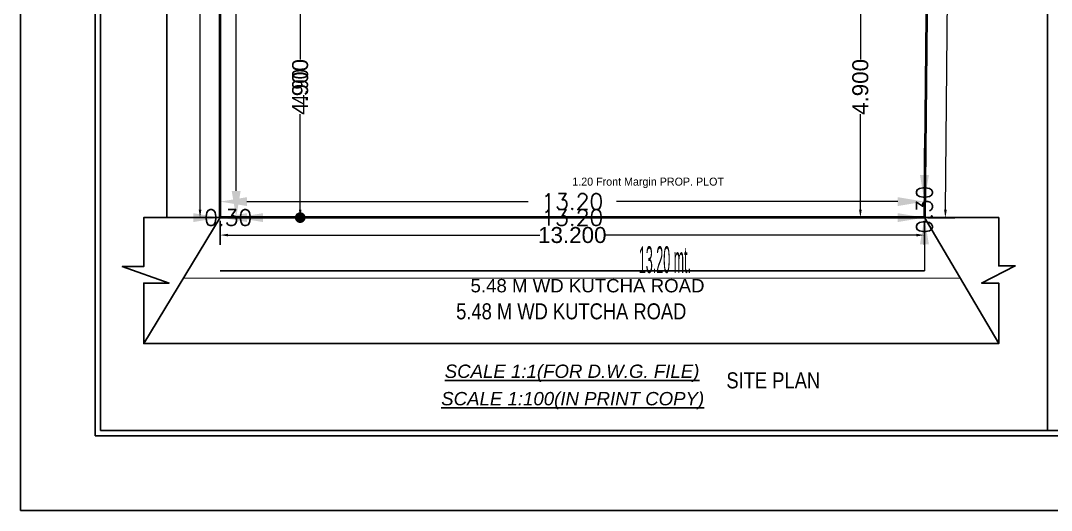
# Model space of a CAD drawing. Header units: metres. Extents: x 3538158.1 to 3538213.5, y 1101855 to 1101892.9.
# Drawn here: x 3538158.14 to 3538177.46, y 1101861.89 to 1101871.08 of the extents above; entities that cross this region are included whole.
import ezdxf
from ezdxf.enums import TextEntityAlignment as Align

# ---------------------------------------------------------------- set-up
doc = ezdxf.new("R2010")
doc.units = ezdxf.units.M
doc.header["$MEASUREMENT"] = 0
for name, color, linetype in [('_DIMENSIOND', 211, 'Continuous'), ('_DIMENSIONW', 210, 'Continuous'), ('_MainRoad', 20, 'Continuous'), ('_MarginLine', 253, 'Continuous'), ('_Plot', 7, 'Continuous'), ('_SitePlan', 50, 'Continuous'), ('DCR_AREATABLE', 7, 'Continuous'), ('DCR_FMARGIN_DIMENSION', 1, 'Continuous'), ('DCR_MARGIN', 253, 'Continuous'), ('DCR_MROAD', 20, 'Continuous'), ('DCR_NETPLOT', 145, 'Continuous'), ('DCR_NPDDIM', 211, 'Continuous'), ('DCR_NPWDIM', 210, 'Continuous'), ('DCR_SPLAN', 50, 'Continuous'), ('DCR_SPLOT', 7, 'Continuous'), ('DCR_SPLOT_DIMENSION', 7, 'Continuous')]:
    doc.layers.add(name, color=color, linetype=linetype)
doc.layers.add('_NETPLOT', color=145, linetype='Continuous', plot=False)
doc.styles.add('AutoDCRDim3Font', font='ARIALN.TTF')
doc.styles.add('AutoDCRFont', font='romans.shx')
doc.styles.add('PreDCRDim3Font', font='ARIALN.TTF')
doc.styles.add('PreDCRFont', font='ARIALN.TTF')
doc.styles.get("Standard").update_dxf_attribs({"font": 'arial.ttf'})
doc.dimstyles.new('DCR-PLOT-EXT', dxfattribs={"dimtxt": 0.3, "dimasz": 0.5, "dimexe": 0.5, "dimexo": 0.5, "dimgap": 0.25, "dimtad": 0, "dimdec": 3, "dimzin": 0, "dimdsep": 46, "dimtxsty": 'AutoDCRFont', "dimcen": 0.5, "dimdle": 0.1, "dimse1": 1, "dimse2": 1, "dimadec": 0, "dimazin": 0, "dimtfac": 1, "dimtix": 1, "dimtofl": 0, "dimtmove": 1, "dimatfit": 1, "dimfxl": 1, "dimtolj": 1, "dimtzin": 0, "dimlwd": 15, "dimarcsym": 0})
doc.dimstyles.new('DCR-PLOT-MARGIN', dxfattribs={"dimtxt": 0.3, "dimasz": 0.2, "dimexe": 0.25, "dimexo": 0.25, "dimgap": 0.25, "dimtad": 0, "dimzin": 0, "dimdsep": 46, "dimtxsty": 'AutoDCRDim3Font', "dimblk": 'DOT', "dimcen": 0.5, "dimdle": 0.1, "dimadec": 0, "dimazin": 0, "dimtfac": 1, "dimtix": 1, "dimtofl": 0, "dimtmove": 1, "dimatfit": 1, "dimfxl": 1, "dimtolj": 1, "dimtzin": 0, "dimlwd": 15, "dimarcsym": 0})
doc.dimstyles.new('PDCR-PLOT-INT', dxfattribs={"dimtxt": 0.3, "dimasz": 0.25, "dimexe": 0.25, "dimexo": 0.25, "dimgap": 0.25, "dimtad": 0, "dimzin": 0, "dimdsep": 46, "dimtxsty": 'PreDCRFont', "dimblk": 'OBLIQUE', "dimcen": 0.5, "dimdle": 0.1, "dimadec": 0, "dimazin": 0, "dimtfac": 1, "dimtix": 1, "dimtofl": 0, "dimtmove": 1, "dimatfit": 1, "dimfxl": 1, "dimtolj": 1, "dimtzin": 0, "dimlwd": 15, "dimarcsym": 0})

# ---------------------------------------------------------------- blocks, each defined once
blk = doc.blocks.new('*D4')
at = {"color": 0, "lineweight": -2, "transparency": 16777216}
for p, q in [((3538161.816, 1101885.233), (3538161.321, 1101885.233)), ((3538161.816, 1101867.383), (3538161.321, 1101867.383))]:
    blk.add_line(p, q, dxfattribs=at)
at = {"color": 0, "lineweight": 15, "transparency": 16777216}
for p, q in [((3538161.501, 1101885.083), (3538161.501, 1101876.916)), ((3538161.501, 1101867.533), (3538161.501, 1101875.7))]:
    blk.add_line(p, q, dxfattribs=at)
at = {"color": 0, "transparency": 16777216}
for points in [[(3538161.476, 1101885.083), (3538161.526, 1101885.083), (3538161.501, 1101885.233)], [(3538161.476, 1101867.533), (3538161.526, 1101867.533), (3538161.501, 1101867.383)]]:
    blk.add_solid(points, dxfattribs=at)
at = {"layer": 'Defpoints', "color": 0, "transparency": 16777216}
for p in [(3538161.878, 1101885.233), (3538161.501, 1101867.383), (3538161.878, 1101867.383)]:
    blk.add_point(p, dxfattribs=at)
at = {"color": 0, "transparency": 16777216, "insert": (3538161.501, 1101876.308), "char_height": 0.3, "attachment_point": 5, "rotation": 90}
blk.add_mtext('\\A1;17.850', dxfattribs=at)
blk = doc.blocks.new('*D5')
at = {"color": 0, "lineweight": -2, "transparency": 16777216}
for p, q in [((3538161.878, 1101867.32), (3538161.878, 1101866.875)), ((3538175.078, 1101867.32), (3538175.078, 1101866.875))]:
    blk.add_line(p, q, dxfattribs=at)
at = {"color": 0, "lineweight": 15, "transparency": 16777216}
for p, q in [((3538162.028, 1101867.055), (3538167.87, 1101867.055)), ((3538174.928, 1101867.055), (3538169.086, 1101867.055))]:
    blk.add_line(p, q, dxfattribs=at)
at = {"color": 0, "transparency": 16777216}
for points in [[(3538162.028, 1101867.08), (3538162.028, 1101867.03), (3538161.878, 1101867.055)], [(3538174.928, 1101867.08), (3538174.928, 1101867.03), (3538175.078, 1101867.055)]]:
    blk.add_solid(points, dxfattribs=at)
at = {"layer": 'Defpoints', "color": 0, "transparency": 16777216}
for p in [(3538161.878, 1101867.383), (3538175.078, 1101867.383), (3538175.078, 1101867.055)]:
    blk.add_point(p, dxfattribs=at)
at = {"color": 0, "transparency": 16777216, "insert": (3538168.478, 1101867.055), "char_height": 0.3, "attachment_point": 5}
blk.add_mtext('\\A1;13.200', dxfattribs=at)
blk = doc.blocks.new('*D6')
at = {"color": 0, "lineweight": -2, "transparency": 16777216}
for p, q in [((3538175.323, 1101885.691), (3538175.832, 1101885.686)), ((3538175.141, 1101867.382), (3538175.65, 1101867.377))]:
    blk.add_line(p, q, dxfattribs=at)
at = {"color": 0, "lineweight": 15, "transparency": 16777216}
for p, q in [((3538175.651, 1101885.538), (3538175.567, 1101877.142)), ((3538175.472, 1101867.529), (3538175.555, 1101875.926))]:
    blk.add_line(p, q, dxfattribs=at)
at = {"color": 0, "transparency": 16777216}
for points in [[(3538175.626, 1101885.538), (3538175.676, 1101885.538), (3538175.652, 1101885.688)], [(3538175.447, 1101867.529), (3538175.497, 1101867.529), (3538175.47, 1101867.379)]]:
    blk.add_solid(points, dxfattribs=at)
at = {"layer": 'Defpoints', "color": 0, "transparency": 16777216}
for p in [(3538175.26, 1101885.692), (3538175.078, 1101867.383), (3538175.47, 1101867.379)]:
    blk.add_point(p, dxfattribs=at)
at = {"color": 0, "transparency": 16777216, "insert": (3538175.561, 1101876.534), "char_height": 0.3, "attachment_point": 5, "rotation": 89.4301}
blk.add_mtext('\\A1;18.310', dxfattribs=at)
blk = doc.blocks.new('*D12')
at = {"color": 0, "lineweight": -2, "transparency": 16777216}
for p, q in [((3538163.441, 1101872.283), (3538163.558, 1101872.283)), ((3538163.316, 1101867.383), (3538163.198, 1101867.383))]:
    blk.add_line(p, q, dxfattribs=at)
at = {"color": 0, "lineweight": 15, "transparency": 16777216}
for p, q in [((3538163.378, 1101872.133), (3538163.378, 1101870.345)), ((3538163.378, 1101867.533), (3538163.378, 1101869.321))]:
    blk.add_line(p, q, dxfattribs=at)
at = {"color": 0, "transparency": 16777216}
for points in [[(3538163.353, 1101872.133), (3538163.403, 1101872.133), (3538163.378, 1101872.283)], [(3538163.353, 1101867.533), (3538163.403, 1101867.533), (3538163.378, 1101867.383)]]:
    blk.add_solid(points, dxfattribs=at)
at = {"layer": 'Defpoints', "color": 0, "transparency": 16777216}
for p in [(3538163.378, 1101872.283), (3538163.378, 1101867.383), (3538163.378, 1101867.383)]:
    blk.add_point(p, dxfattribs=at)
at = {"color": 0, "transparency": 16777216, "insert": (3538163.378, 1101869.833), "char_height": 0.3, "attachment_point": 5, "rotation": 90}
blk.add_mtext('\\A1;4.900', dxfattribs=at)
blk = doc.blocks.new('*D13')
at = {"color": 0, "lineweight": -2, "transparency": 16777216}
for p, q in [((3538173.816, 1101872.283), (3538173.698, 1101872.283)), ((3538173.816, 1101867.383), (3538173.698, 1101867.383))]:
    blk.add_line(p, q, dxfattribs=at)
at = {"color": 0, "lineweight": 15, "transparency": 16777216}
for p, q in [((3538173.878, 1101872.133), (3538173.878, 1101870.345)), ((3538173.878, 1101867.533), (3538173.878, 1101869.321))]:
    blk.add_line(p, q, dxfattribs=at)
at = {"color": 0, "transparency": 16777216}
for points in [[(3538173.853, 1101872.133), (3538173.903, 1101872.133), (3538173.878, 1101872.283)], [(3538173.853, 1101867.533), (3538173.903, 1101867.533), (3538173.878, 1101867.383)]]:
    blk.add_solid(points, dxfattribs=at)
at = {"layer": 'Defpoints', "color": 0, "transparency": 16777216}
for p in [(3538173.878, 1101872.283), (3538173.878, 1101867.383), (3538173.878, 1101867.383)]:
    blk.add_point(p, dxfattribs=at)
at = {"color": 0, "transparency": 16777216, "insert": (3538173.878, 1101869.833), "char_height": 0.3, "attachment_point": 5, "rotation": 90}
blk.add_mtext('\\A1;4.900', dxfattribs=at)
blk = doc.blocks.new('ADCR_MARGIN', base_point=(3538168.569, 1101876.537))
at = {"layer": '_MarginLine', "color": 6}
blk.add_line((3538161.878, 1101885.233), (3538175.26, 1101885.692), dxfattribs=at)
at = {"layer": '_MarginLine', "color": 5}
blk.add_line((3538175.26, 1101885.692), (3538175.078, 1101867.383), dxfattribs=at)
at = {"layer": '_MarginLine', "color": 104}
blk.add_line((3538161.878, 1101867.383), (3538161.878, 1101885.233), dxfattribs=at)
at = {"layer": '_MarginLine', "color": 1}
blk.add_line((3538175.078, 1101867.383), (3538161.878, 1101867.383), dxfattribs=at)
blk = doc.blocks.new('_Dot')
at = {"color": 0, "linetype": 'ByBlock', "lineweight": -2}
blk.add_line((-0.5, 0), (-1, 0), dxfattribs=at)
at = {"color": 0, "linetype": 'ByBlock', "const_width": 0.5}
blk.add_lwpolyline([(-0.25, 0, 1), (0.25, 0, 1)], format="xyb", close=True, dxfattribs=at)
blk = doc.blocks.new('*D167')
at = {"layer": 'DCR_FMARGIN_DIMENSION', "color": 0, "lineweight": 15, "transparency": 16777216}
for p, q in [((3538163.378, 1101872.083), (3538163.378, 1101870.407)), ((3538163.378, 1101867.583), (3538163.378, 1101869.259))]:
    blk.add_line(p, q, dxfattribs=at)
at = {"layer": 'Defpoints', "color": 0, "transparency": 16777216}
for p in [(3538163.378, 1101872.283), (3538163.378, 1101867.383), (3538163.378, 1101867.383)]:
    blk.add_point(p, dxfattribs=at)
at = {"layer": 'DCR_FMARGIN_DIMENSION', "color": 0, "lineweight": 15, "transparency": 16777216, "xscale": 0.2000000029802322, "yscale": 0.2000000029802322, "zscale": 0.2000000029802322}
for p, rotation in [((3538163.378, 1101872.283), 90), ((3538163.378, 1101867.383), 270)]:
    blk.add_blockref('_Dot', p, dxfattribs=dict(at, rotation=rotation))
at = {"layer": 'DCR_FMARGIN_DIMENSION', "color": 0, "lineweight": 15, "transparency": 16777216, "insert": (3538163.378, 1101869.833), "char_height": 0.3, "attachment_point": 5, "rotation": 90, "style": 'AutoDCRDim3Font'}
blk.add_mtext('\\A1;4.90', dxfattribs=at)
blk = doc.blocks.new('*D168')
at = {"layer": 'DCR_FMARGIN_DIMENSION', "color": 0, "lineweight": 15, "transparency": 16777216}
for p, q in [((3538163.378, 1101872.083), (3538163.378, 1101870.407)), ((3538163.378, 1101867.583), (3538163.378, 1101869.259))]:
    blk.add_line(p, q, dxfattribs=at)
at = {"layer": 'Defpoints', "color": 0, "transparency": 16777216}
for p in [(3538163.378, 1101872.283), (3538163.378, 1101867.383), (3538163.378, 1101867.383)]:
    blk.add_point(p, dxfattribs=at)
at = {"layer": 'DCR_FMARGIN_DIMENSION', "color": 0, "lineweight": 15, "transparency": 16777216, "xscale": 0.2000000029802322, "yscale": 0.2000000029802322, "zscale": 0.2000000029802322}
for p, rotation in [((3538163.378, 1101872.283), 90), ((3538163.378, 1101867.383), 270)]:
    blk.add_blockref('_Dot', p, dxfattribs=dict(at, rotation=rotation))
at = {"layer": 'DCR_FMARGIN_DIMENSION', "color": 0, "lineweight": 15, "transparency": 16777216, "insert": (3538163.378, 1101869.833), "char_height": 0.3, "attachment_point": 5, "rotation": 90, "style": 'AutoDCRDim3Font'}
blk.add_mtext('\\A1;4.90', dxfattribs=at)
blk = doc.blocks.new('blkBoundary')
at = {"layer": 'DCR_AREATABLE'}
blk.add_lwpolyline([(0, 0), (1, 0), (1, 1), (0, 1)], close=True, dxfattribs=at)
blk = doc.blocks.new('*D389')
at = {"layer": 'DCR_SPLOT_DIMENSION', "color": 0, "lineweight": 15, "transparency": 16777216}
for p, q in [((3538162.178, 1101884.733), (3538162.178, 1101877.136)), ((3538162.178, 1101867.883), (3538162.178, 1101875.479))]:
    blk.add_line(p, q, dxfattribs=at)
at = {"layer": 'DCR_SPLOT_DIMENSION', "color": 0, "transparency": 16777216}
for points in [[(3538162.095, 1101884.733), (3538162.262, 1101884.733), (3538162.178, 1101885.233)], [(3538162.095, 1101867.883), (3538162.262, 1101867.883), (3538162.178, 1101867.383)]]:
    blk.add_solid(points, dxfattribs=at)
at = {"layer": 'Defpoints', "color": 0, "transparency": 16777216}
for p in [(3538162.178, 1101885.233), (3538162.178, 1101867.383), (3538162.178, 1101867.383)]:
    blk.add_point(p, dxfattribs=at)
at = {"layer": 'DCR_SPLOT_DIMENSION', "color": 0, "lineweight": 15, "transparency": 16777216, "insert": (3538162.178, 1101876.308), "char_height": 0.3, "attachment_point": 5, "rotation": 90, "style": 'AutoDCRFont'}
blk.add_mtext('\\A1;17.85', dxfattribs=at)
blk = doc.blocks.new('*D390')
at = {"layer": 'DCR_SPLOT_DIMENSION', "color": 0, "lineweight": 15, "transparency": 16777216}
for p, q in [((3538161.378, 1101867.383), (3538160.878, 1101867.383)), ((3538162.678, 1101867.383), (3538163.178, 1101867.383))]:
    blk.add_line(p, q, dxfattribs=at)
at = {"layer": 'DCR_SPLOT_DIMENSION', "color": 0, "transparency": 16777216}
for points in [[(3538161.378, 1101867.466), (3538161.378, 1101867.3), (3538161.878, 1101867.383)], [(3538162.678, 1101867.466), (3538162.678, 1101867.3), (3538162.178, 1101867.383)]]:
    blk.add_solid(points, dxfattribs=at)
at = {"layer": 'Defpoints', "color": 0, "transparency": 16777216}
for p in [(3538161.878, 1101867.383), (3538161.878, 1101867.383), (3538162.178, 1101867.383)]:
    blk.add_point(p, dxfattribs=at)
at = {"layer": 'DCR_SPLOT_DIMENSION', "color": 0, "lineweight": 15, "transparency": 16777216, "insert": (3538162.028, 1101867.383), "char_height": 0.3, "attachment_point": 5, "style": 'AutoDCRFont'}
blk.add_mtext('\\A1;0.30', dxfattribs=at)
blk = doc.blocks.new('*D391')
at = {"layer": 'DCR_SPLOT_DIMENSION', "color": 0, "lineweight": 15, "transparency": 16777216}
for p, q in [((3538162.378, 1101867.683), (3538167.65, 1101867.683)), ((3538174.578, 1101867.683), (3538169.307, 1101867.683))]:
    blk.add_line(p, q, dxfattribs=at)
at = {"layer": 'DCR_SPLOT_DIMENSION', "color": 0, "transparency": 16777216}
for points in [[(3538162.378, 1101867.766), (3538162.378, 1101867.6), (3538161.878, 1101867.683)], [(3538174.578, 1101867.766), (3538174.578, 1101867.6), (3538175.078, 1101867.683)]]:
    blk.add_solid(points, dxfattribs=at)
at = {"layer": 'Defpoints', "color": 0, "transparency": 16777216}
for p in [(3538161.878, 1101867.683), (3538175.078, 1101867.683), (3538175.078, 1101867.683)]:
    blk.add_point(p, dxfattribs=at)
at = {"layer": 'DCR_SPLOT_DIMENSION', "color": 0, "lineweight": 15, "transparency": 16777216, "insert": (3538168.478, 1101867.683), "char_height": 0.3, "attachment_point": 5, "style": 'AutoDCRFont'}
blk.add_mtext('\\A1;13.20', dxfattribs=at)
blk = doc.blocks.new('*D392')
at = {"layer": 'DCR_SPLOT_DIMENSION', "color": 0, "lineweight": 15, "transparency": 16777216}
for p, q in [((3538175.078, 1101868.183), (3538175.078, 1101868.683)), ((3538175.078, 1101866.883), (3538175.078, 1101866.383))]:
    blk.add_line(p, q, dxfattribs=at)
at = {"layer": 'DCR_SPLOT_DIMENSION', "color": 0, "transparency": 16777216}
for points in [[(3538174.995, 1101868.183), (3538175.162, 1101868.183), (3538175.078, 1101867.683)], [(3538174.995, 1101866.883), (3538175.162, 1101866.883), (3538175.078, 1101867.383)]]:
    blk.add_solid(points, dxfattribs=at)
at = {"layer": 'Defpoints', "color": 0, "transparency": 16777216}
for p in [(3538175.078, 1101867.683), (3538175.078, 1101867.383), (3538175.078, 1101867.383)]:
    blk.add_point(p, dxfattribs=at)
at = {"layer": 'DCR_SPLOT_DIMENSION', "color": 0, "lineweight": 15, "transparency": 16777216, "insert": (3538175.078, 1101867.533), "char_height": 0.3, "attachment_point": 5, "rotation": 90, "style": 'AutoDCRFont'}
blk.add_mtext('\\A1;0.30', dxfattribs=at)
blk = doc.blocks.new('*D393')
at = {"layer": 'DCR_SPLOT_DIMENSION', "color": 0, "lineweight": 15, "transparency": 16777216}
for p, q in [((3538162.378, 1101867.383), (3538167.65, 1101867.383)), ((3538174.578, 1101867.383), (3538169.307, 1101867.383))]:
    blk.add_line(p, q, dxfattribs=at)
at = {"layer": 'DCR_SPLOT_DIMENSION', "color": 0, "transparency": 16777216}
for points in [[(3538162.378, 1101867.466), (3538162.378, 1101867.3), (3538161.878, 1101867.383)], [(3538174.578, 1101867.466), (3538174.578, 1101867.3), (3538175.078, 1101867.383)]]:
    blk.add_solid(points, dxfattribs=at)
at = {"layer": 'Defpoints', "color": 0, "transparency": 16777216}
for p in [(3538161.878, 1101867.383), (3538161.878, 1101867.383), (3538175.078, 1101867.383)]:
    blk.add_point(p, dxfattribs=at)
at = {"layer": 'DCR_SPLOT_DIMENSION', "color": 0, "lineweight": 15, "transparency": 16777216, "insert": (3538168.478, 1101867.383), "char_height": 0.3, "attachment_point": 5, "style": 'AutoDCRFont'}
blk.add_mtext('\\A1;13.20', dxfattribs=at)

msp = doc.modelspace()

# ---------------------------------------------------------------- hatches: boundary and pattern name
at = {"layer": 'DCR_MROAD', "lineweight": 18, "ltscale": 10}
h = msp.add_hatch(dxfattribs=at)
h.set_pattern_fill('LINE', color=3, scale=10, style=0)
h.paths.add_polyline_path([(3538160.4443, 1101865.0205), (3538161.8783, 1101867.3829), (3538175.0783, 1101867.3829), (3538176.4724, 1101865.0205)])
h.paths.add_polyline_path([(3538166.3008, 1101865.4708), (3538166.3008, 1101865.7812), (3538170.6159, 1101865.7812), (3538170.6159, 1101865.4708)], flags=0)

# ---------------------------------------------------------------- linework, layer by layer
for p, q in [((3538177.3818, 1101891.8639), (3538177.3818, 1101863.3936)), ((3538161.8783, 1101867.3829), (3538161.8783, 1101885.2329)), ((3538161.8783, 1101867.3829), (3538175.0783, 1101867.3829)), ((3538163.2508, 1101867.3829), (3538170.2778, 1101867.3829)), ((3538163.2508, 1101867.3829), (3538173.9388, 1101867.3829))]:
    msp.add_line(p, q)
for points in [[(3538159.5379, 1101891.9639), (3538186.5972, 1101891.9639), (3538186.5972, 1101863.2936), (3538159.5379, 1101863.2936), (3538159.5379, 1101891.9639)], [(3538173.9388, 1101867.3829), (3538160.4443, 1101867.3829), (3538160.4443, 1101866.4647), (3538160.043, 1101866.4647), (3538160.9213, 1101866.1564), (3538160.4443, 1101866.1564), (3538160.4443, 1101865.0205), (3538176.4724, 1101865.0205), (3538176.4724, 1101866.1564), (3538176.1484, 1101866.1564), (3538176.7811, 1101866.4789), (3538176.4724, 1101866.4789), (3538176.4724, 1101867.3829), (3538173.9388, 1101867.3829), (3538173.9388, 1101867.3829)], [(3538163.2508, 1101867.3829), (3538173.9388, 1101867.3829)]]:
    msp.add_lwpolyline(points)
for points in [[(3538159.6379, 1101891.8639), (3538186.4972, 1101891.8639), (3538186.4972, 1101863.3936), (3538159.6379, 1101863.3936)], [(3538161.8783, 1101867.3829), (3538161.8783, 1101885.2329), (3538175.2604, 1101885.692), (3538175.0783, 1101867.3829)]]:
    msp.add_lwpolyline(points, close=True)
at = {"layer": '_DIMENSIOND'}
msp.add_line((3538160.8783, 1101867.3829), (3538160.8783, 1101885.2329), dxfattribs=at)
at = {"layer": '_DIMENSIONW'}
msp.add_line((3538161.8783, 1101866.3829), (3538175.0783, 1101866.3829), dxfattribs=at)
at = {"layer": '_MainRoad'}
msp.add_lwpolyline([(3538160.4443, 1101865.0205), (3538161.8783, 1101867.3829), (3538175.0783, 1101867.3829), (3538176.4724, 1101865.0205)], close=True, dxfattribs=at)
at = {"layer": '_MarginLine'}
for p, q in [((3538175.2604, 1101885.692), (3538175.0783, 1101867.3829)), ((3538161.8783, 1101867.3829), (3538161.8783, 1101885.2329)), ((3538175.0783, 1101867.3829), (3538161.8783, 1101867.3829))]:
    msp.add_line(p, q, dxfattribs=at)
at = {"layer": '_NETPLOT'}
msp.add_lwpolyline([(3538161.8783, 1101885.2329), (3538175.2604, 1101885.692), (3538175.0783, 1101867.3829), (3538161.8783, 1101867.3829)], close=True, dxfattribs=at)
at = {"layer": '_Plot'}
msp.add_lwpolyline([(3538161.8783, 1101867.3829), (3538161.8783, 1101885.2329), (3538175.2604, 1101885.692), (3538175.0783, 1101867.3829)], close=True, dxfattribs=at)
at = {"layer": '_SitePlan'}
msp.add_lwpolyline([(3538159.6379, 1101887.9932), (3538177.3818, 1101887.9932), (3538177.3818, 1101863.3936), (3538159.6379, 1101863.3936)], close=True, dxfattribs=at)
at = {"layer": 'DCR_MARGIN', "color": 253}
msp.add_lwpolyline([(3538175.2604, 1101885.692), (3538175.0783, 1101867.3829)], dxfattribs=at)
at = {"layer": 'DCR_MARGIN', "color": 255}
msp.add_lwpolyline([(3538161.8783, 1101867.3829), (3538161.8783, 1101885.2329)], dxfattribs=at)
at = {"layer": 'DCR_MARGIN', "color": 252}
msp.add_lwpolyline([(3538175.0783, 1101867.3829), (3538161.8783, 1101867.3829)], dxfattribs=at)
at = {"layer": 'DCR_MROAD', "color": 20}
msp.add_lwpolyline([(3538160.4443, 1101865.0205), (3538161.8783, 1101867.3829), (3538175.0783, 1101867.3829), (3538176.4724, 1101865.0205)], close=True, dxfattribs=at)
at = {"layer": 'DCR_NETPLOT', "color": 145}
msp.add_lwpolyline([(3538161.8783, 1101885.2329), (3538175.2604, 1101885.692), (3538175.0783, 1101867.3829), (3538161.8783, 1101867.3829)], close=True, dxfattribs=at)
at = {"layer": 'DCR_NPDDIM', "color": 211}
msp.add_line((3538160.8783, 1101867.3829), (3538160.8783, 1101885.2329), dxfattribs=at)
at = {"layer": 'DCR_NPWDIM', "color": 210}
msp.add_line((3538161.8783, 1101866.3829), (3538175.0783, 1101866.3829), dxfattribs=at)
at = {"layer": 'DCR_SPLAN', "color": 50}
msp.add_lwpolyline([(3538159.6379, 1101887.9932), (3538177.3818, 1101887.9932), (3538177.3818, 1101863.3936), (3538159.6379, 1101863.3936)], close=True, dxfattribs=at)
at = {"layer": 'DCR_SPLOT', "color": 7, "lineweight": 40}
msp.add_lwpolyline([(3538161.8783, 1101867.3829), (3538161.8783, 1101885.2329), (3538175.2604, 1101885.692), (3538175.0783, 1101867.3829)], close=True, dxfattribs=at)
at = {"layer": 'DCR_SPLOT', "lineweight": 30}
msp.add_lwpolyline([(3538161.8783, 1101867.3829), (3538161.8783, 1101885.2329), (3538175.2604, 1101885.692), (3538175.0783, 1101867.3829)], close=True, dxfattribs=at)
msp.add_lwpolyline([(3538161.8783, 1101867.3829), (3538161.8783, 1101885.2329), (3538175.2604, 1101885.692), (3538175.0783, 1101867.3829)], close=True, dxfattribs=at)
msp.add_lwpolyline([(3538161.8783, 1101867.3829), (3538161.8783, 1101885.2329), (3538175.2604, 1101885.692), (3538175.0783, 1101867.3829)], close=True, dxfattribs=at)
msp.add_lwpolyline([(3538161.8783, 1101867.3829), (3538161.8783, 1101885.2329), (3538175.2604, 1101885.692), (3538175.0783, 1101867.3829)], close=True, dxfattribs=at)

# ---------------------------------------------------------------- block references
at = {"layer": '_MarginLine'}
msp.add_blockref('ADCR_MARGIN', (3538168.5693, 1101876.5375), dxfattribs=at)
at = {"layer": 'DCR_AREATABLE', "xscale": 31.35931205749512, "yscale": 30.97035026550293}
msp.add_blockref('blkBoundary', (3538158.1379, 1101861.8936), dxfattribs=at)

# ---------------------------------------------------------------- texts
at = {"insert": (3538166.5709, 1101866.2319), "char_height": 0.25, "attachment_point": 1}
msp.add_mtext_dynamic_manual_height_columns('5.48 M WD KUTCHA ROAD', width=5.83711, gutter_width=12.5, heights=[0], dxfattribs=at)
at = {"char_height": 0.25, "attachment_point": 1}
for s, insert, width in [('{\\fArial|b0|i1|c0|p34;\\LSCALE 1:1(FOR D.W.G. FILE)}', (3538166.0869, 1101864.6274), 5.098738), ('{\\fArial|b0|i1|c0|p34;\\LSCALE 1:100(IN PRINT COPY)}', (3538166.0214, 1101864.1135), 5.269713)]:
    msp.add_mtext(s, dxfattribs=dict(at, insert=insert, width=width))
at = {"layer": '_DIMENSIONW', "style": 'PreDCRDim3Font', "width": 0.409428}
msp.add_text('13.20 mt.', height=0.5, dxfattribs=at).set_placement((3538169.7258, 1101866.3458))
at = {"layer": '_MainRoad', "style": 'PreDCRDim3Font'}
msp.add_text('5.48 M WD KUTCHA ROAD', height=0.3, dxfattribs=at).set_placement((3538168.4584, 1101865.6259), align=Align.MIDDLE_CENTER)
at = {"layer": '_SitePlan', "lineweight": 30, "insert": (3538171.3667, 1101864.4818), "char_height": 0.3, "attachment_point": 1, "style": 'PreDCRFont'}
msp.add_mtext_dynamic_manual_height_columns('SITE PLAN', width=5.120327, gutter_width=12.5, heights=[0], dxfattribs=at)
at = {"layer": 'DCR_MARGIN', "color": 252, "style": ''}
msp.add_text('1.20 Front Margin PROP. PLOT', height=0.15, dxfattribs=at).set_placement((3538168.4783, 1101867.9829))
msp.add_text('1.20 Front Margin PROP. PLOT', height=0.15, dxfattribs=at).set_placement((3538168.4783, 1101867.9829))
msp.add_text('1.20 Front Margin PROP. PLOT', height=0.15, dxfattribs=at).set_placement((3538168.4783, 1101867.9829))
msp.add_text('1.20 Front Margin PROP. PLOT', height=0.15, dxfattribs=at).set_placement((3538168.4783, 1101867.9829))
at = {"layer": 'DCR_MROAD', "color": 20, "style": 'PreDCRDim3Font'}
msp.add_text('5.48 M WD KUTCHA ROAD', height=0.3, dxfattribs=at).set_placement((3538168.4584, 1101865.6259), align=Align.MIDDLE_CENTER)
at = {"layer": 'DCR_NPWDIM', "color": 210, "style": 'PreDCRDim3Font', "width": 0.409428}
msp.add_text('13.20 mt.', height=0.5, dxfattribs=at).set_placement((3538169.7258, 1101866.3458))
at = {"layer": 'DCR_SPLAN', "color": 50, "lineweight": 30, "insert": (3538171.3667, 1101864.4818), "char_height": 0.3, "attachment_point": 1, "style": 'PreDCRFont'}
msp.add_mtext_dynamic_manual_height_columns('SITE PLAN', width=5.120327, gutter_width=12.5, heights=[0], dxfattribs=at)

# ---------------------------------------------------------------- dimensions: what is measured, and where the dimension line sits
for p1, p2, distance, picture, middle in [((3538175.2604, 1101885.692), (3538175.0783, 1101867.3829), 0.3919, '*D6', (3538175.5612, 1101876.5336)), ((3538161.8783, 1101885.2329), (3538161.8783, 1101867.3829), -0.3772, '*D4', (3538161.5011, 1101876.3079)), ((3538161.8783, 1101867.3829), (3538175.0783, 1101867.3829), -0.3275, '*D5', (3538168.4783, 1101867.0554))]:
    dim = msp.add_aligned_dim(p1=p1, p2=p2, distance=distance, dimstyle='PDCR-PLOT-INT', override={"dimtxt": 0.3, "dimasz": 0.15, "dimexe": 0.18, "dimexo": 0.0625, "dimgap": 0, "dimdec": 3, "dimtxsty": 'Standard', "dimcen": 0, "dimtdec": 3})
    dim.commit()
    dim.dimension.update_dxf_attribs({"geometry": picture, "text_midpoint": middle})
for base, p1, p2, picture, middle in [((3538163.3783, 1101867.3829), (3538163.3783, 1101872.2829), (3538163.3783, 1101867.3829), '*D12', (3538163.3783, 1101869.8329)), ((3538173.8782, 1101867.3829), (3538173.8782, 1101872.2829), (3538173.8782, 1101867.3829), '*D13', (3538173.8782, 1101869.8329))]:
    dim = msp.add_linear_dim(base=base, p1=p1, p2=p2, angle=90, dimstyle='PDCR-PLOT-INT', override={"dimtxt": 0.3, "dimasz": 0.15, "dimexe": 0.18, "dimexo": 0.0625, "dimgap": 0, "dimdec": 3, "dimtxsty": 'Standard', "dimcen": 0, "dimtdec": 3})
    dim.commit()
    dim.dimension.update_dxf_attribs({"geometry": picture, "text_midpoint": middle})
at = {"layer": 'DCR_FMARGIN_DIMENSION', "lineweight": 15}
for picture in ['*D167', '*D168']:
    dim = msp.add_aligned_dim(p1=(3538163.3783, 1101872.2829), p2=(3538163.3783, 1101867.3829), distance=0, text='4.90', dimstyle='DCR-PLOT-MARGIN', dxfattribs=at)
    dim.commit()
    dim.dimension.update_dxf_attribs({"geometry": picture, "text_midpoint": (3538163.3783, 1101869.8329)})
at = {"layer": 'DCR_SPLOT_DIMENSION', "lineweight": 15}
for p1, p2, text, picture, middle in [((3538162.1783, 1101885.2329), (3538162.1783, 1101867.3829), '17.85', '*D389', (3538162.1783, 1101876.3079)), ((3538175.0783, 1101867.6829), (3538175.0783, 1101867.3829), '0.30', '*D392', (3538175.0783, 1101867.5329)), ((3538161.8783, 1101867.6829), (3538175.0783, 1101867.6829), '13.20', '*D391', (3538168.4783, 1101867.6829)), ((3538162.1783, 1101867.3829), (3538161.8783, 1101867.3829), '0.30', '*D390', (3538162.0283, 1101867.3829)), ((3538175.0783, 1101867.3829), (3538161.8783, 1101867.3829), '13.20', '*D393', (3538168.4783, 1101867.3829))]:
    dim = msp.add_aligned_dim(p1=p1, p2=p2, distance=0, text=text, dimstyle='DCR-PLOT-EXT', dxfattribs=at)
    dim.commit()
    dim.dimension.update_dxf_attribs({"geometry": picture, "text_midpoint": middle})

doc.saveas('drawing.dxf')
